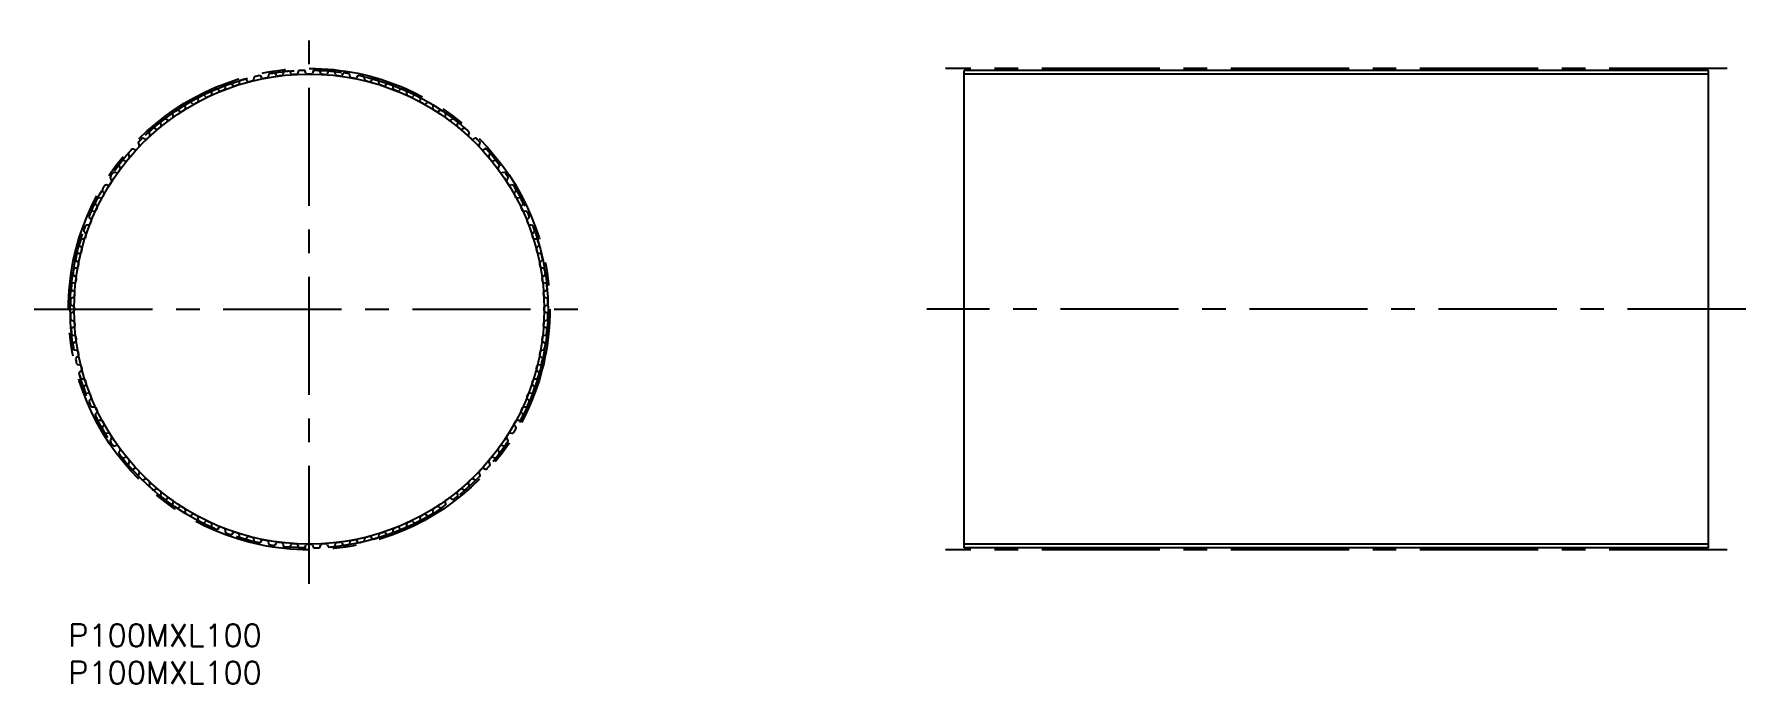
# Model space of a CAD drawing. Extents: x -5 to 225, y -8 to 79.
import ezdxf

# ---------------------------------------------------------------- set-up
doc = ezdxf.new("R2010")
doc.units = 0
doc.header["$LTSCALE"] = 0.5
doc.linetypes.add('CENTER', pattern=[50.8, 31.75, -6.35, 6.35, -6.35])
doc.linetypes.add('PHANTOM', pattern=[63.5, 31.75, -6.35, 6.35, -6.35, 6.35, -6.35])
for name, color, linetype in [('MSM_CENTER', 1, 'CENTER'), ('MSM_CONTINUOUS', 7, 'CONTINUOUS'), ('MSM_IMAGINARY', 6, 'PHANTOM'), ('MSM_NARROW', 5, 'CONTINUOUS'), ('MSM_PART_NUMBER', 7, 'CONTINUOUS')]:
    doc.layers.add(name, color=color, linetype=linetype)
doc.styles.get("Standard").update_dxf_attribs({"font": 'txt.shx', "height": 3, "bigfont": 'bigfont.shx'})

msp = doc.modelspace()

# ---------------------------------------------------------------- linework, layer by layer
at = {"layer": 'MSM_CENTER'}
for p, q in [((32.34, 5.41), (32.34, 79.27)), ((222.84, 74.68), (117.84, 74.68)), ((-4.59, 42.34), (69.27, 42.34)), ((225.34, 42.34), (115.34, 42.34)), ((222.84, 10), (117.84, 10))]:
    msp.add_line(p, q, dxfattribs=at)
msp.add_circle((32.34, 42.34), 32.34, dxfattribs=at)
at = {"layer": 'MSM_CONTINUOUS'}
for p, q in [((25.98, 73.4), (25.85, 73.62)), ((26.86, 73.82), (26.82, 73.56)), ((27.94, 73.74), (27.82, 73.97)), ((28.85, 74.1), (28.79, 73.85)), ((29.92, 73.96), (29.82, 74.19)), ((30.85, 74.25), (30.78, 74.01)), ((31.91, 74.05), (31.82, 74.29)), ((32.86, 74.29), (32.77, 74.05)), ((33.9, 74.01), (33.83, 74.25)), ((34.86, 74.19), (34.76, 73.96)), ((35.89, 73.85), (35.83, 74.1)), ((36.86, 73.97), (36.74, 73.74)), ((37.86, 73.56), (37.82, 73.82)), ((38.83, 73.62), (38.7, 73.4)), ((120.34, 10.25), (120.34, 74.42)), ((220.34, 74.42), (120.34, 74.42)), ((220.34, 10.25), (220.34, 74.42)), ((19.2, 71.46), (19.23, 71.21)), ((20.27, 71.66), (20.1, 71.85)), ((21.06, 72.23), (21.07, 71.98)), ((22.13, 72.36), (21.98, 72.56)), ((22.96, 72.88), (22.95, 72.63)), ((24.04, 72.94), (23.9, 73.15)), ((24.89, 73.41), (24.87, 73.16)), ((39.81, 73.16), (39.79, 73.41)), ((40.78, 73.15), (40.64, 72.94)), ((41.73, 72.63), (41.72, 72.88)), ((42.7, 72.56), (42.55, 72.36)), ((43.61, 71.98), (43.62, 72.23)), ((44.58, 71.85), (44.41, 71.66)), ((45.45, 71.21), (45.48, 71.46)), ((14.99, 68.88), (14.79, 69.04)), ((15.66, 69.59), (15.71, 69.34)), ((16.69, 69.92), (16.5, 70.09)), ((17.4, 70.58), (17.44, 70.33)), ((18.45, 70.85), (18.27, 71.03)), ((46.41, 71.03), (46.23, 70.85)), ((47.24, 70.33), (47.28, 70.58)), ((48.18, 70.09), (47.99, 69.92)), ((48.97, 69.34), (49.02, 69.59)), ((49.89, 69.04), (49.69, 68.88)), ((12.37, 67.28), (12.46, 67.04)), ((13.36, 67.74), (13.15, 67.88)), ((13.98, 68.49), (14.05, 68.24)), ((50.63, 68.24), (50.7, 68.49)), ((51.53, 67.88), (51.32, 67.74)), ((52.22, 67.04), (52.31, 67.28)), ((9.41, 64.58), (9.52, 64.36)), ((10.32, 65.16), (10.1, 65.27)), ((10.85, 65.98), (10.95, 65.75)), ((11.8, 66.5), (11.58, 66.63)), ((53.1, 66.63), (52.88, 66.5)), ((53.73, 65.75), (53.83, 65.98)), ((54.58, 65.27), (54.36, 65.16)), ((55.16, 64.36), (55.27, 64.58)), ((7.64, 62.22), (7.4, 62.31)), ((8.05, 63.1), (8.18, 62.88)), ((8.93, 63.73), (8.7, 63.83)), ((55.98, 63.83), (55.75, 63.73)), ((56.5, 62.88), (56.63, 63.1)), ((57.28, 62.31), (57.04, 62.22)), ((5.64, 59.89), (5.8, 59.69)), ((6.44, 60.63), (6.19, 60.7)), ((6.8, 61.53), (6.94, 61.32)), ((57.74, 61.32), (57.88, 61.53)), ((58.49, 60.7), (58.24, 60.63)), ((58.88, 59.69), (59.04, 59.89)), ((4.59, 58.18), (4.76, 57.99)), ((5.34, 58.97), (5.09, 59.02)), ((59.59, 59.02), (59.34, 58.97)), ((59.92, 57.99), (60.09, 58.18)), ((3.47, 55.45), (3.22, 55.48)), ((3.65, 56.41), (3.83, 56.23)), ((4.35, 57.24), (4.1, 57.28)), ((60.58, 57.28), (60.33, 57.24)), ((60.85, 56.23), (61.03, 56.41)), ((61.46, 55.48), (61.21, 55.45)), ((2.7, 53.61), (2.45, 53.62)), ((2.83, 54.58), (3.02, 54.41)), ((61.66, 54.41), (61.85, 54.58)), ((62.23, 53.62), (61.98, 53.61)), ((1.53, 50.78), (1.74, 50.64)), ((2.05, 51.73), (1.8, 51.72)), ((2.12, 52.7), (2.32, 52.55)), ((62.36, 52.55), (62.56, 52.7)), ((62.88, 51.72), (62.63, 51.73)), ((62.94, 50.64), (63.15, 50.78)), ((1.06, 48.83), (1.28, 48.7)), ((1.52, 49.81), (1.27, 49.79)), ((63.41, 49.79), (63.16, 49.81)), ((63.4, 48.7), (63.62, 48.83)), ((0.71, 46.86), (0.94, 46.74)), ((1.12, 47.86), (0.86, 47.82)), ((63.82, 47.82), (63.56, 47.86)), ((63.74, 46.74), (63.97, 46.86)), ((0.67, 43.9), (0.43, 43.83)), ((0.49, 44.86), (0.72, 44.76)), ((0.83, 45.89), (0.58, 45.83)), ((64.1, 45.83), (63.85, 45.89)), ((63.96, 44.76), (64.19, 44.86)), ((64.25, 43.83), (64.01, 43.9)), ((0.39, 42.86), (0.63, 42.77)), ((0.63, 41.91), (0.39, 41.82)), ((64.05, 42.77), (64.29, 42.86)), ((64.29, 41.82), (64.05, 41.91)), ((0.43, 40.85), (0.67, 40.78)), ((0.72, 39.92), (0.49, 39.82)), ((64.19, 39.82), (63.96, 39.92)), ((64.01, 40.78), (64.25, 40.85)), ((0.58, 38.85), (0.83, 38.79)), ((0.94, 37.94), (0.71, 37.82)), ((0.86, 36.86), (1.12, 36.82)), ((63.56, 36.82), (63.82, 36.86)), ((63.97, 37.82), (63.74, 37.94)), ((63.85, 38.79), (64.1, 38.85)), ((1.28, 35.98), (1.06, 35.85)), ((1.27, 34.89), (1.52, 34.87)), ((63.16, 34.87), (63.41, 34.89)), ((63.62, 35.85), (63.4, 35.98)), ((1.74, 34.04), (1.53, 33.9)), ((1.8, 32.96), (2.05, 32.95)), ((62.63, 32.95), (62.88, 32.96)), ((63.15, 33.9), (62.94, 34.04)), ((2.32, 32.13), (2.12, 31.98)), ((2.45, 31.06), (2.7, 31.07)), ((3.02, 30.27), (2.83, 30.1)), ((61.85, 30.1), (61.66, 30.27)), ((61.98, 31.07), (62.23, 31.06)), ((62.56, 31.98), (62.36, 32.13)), ((3.22, 29.2), (3.47, 29.23)), ((3.83, 28.45), (3.65, 28.27)), ((61.03, 28.27), (60.85, 28.45)), ((61.21, 29.23), (61.46, 29.2)), ((4.1, 27.4), (4.35, 27.44)), ((4.76, 26.69), (4.59, 26.5)), ((5.09, 25.66), (5.34, 25.71)), ((59.34, 25.71), (59.59, 25.66)), ((60.09, 26.5), (59.92, 26.69)), ((60.33, 27.44), (60.58, 27.4)), ((5.8, 24.99), (5.64, 24.79)), ((6.19, 23.98), (6.44, 24.05)), ((6.94, 23.36), (6.8, 23.15)), ((57.88, 23.15), (57.74, 23.36)), ((58.24, 24.05), (58.49, 23.98)), ((59.04, 24.79), (58.88, 24.99)), ((7.4, 22.37), (7.64, 22.46)), ((8.18, 21.8), (8.05, 21.58)), ((8.7, 20.85), (8.93, 20.95)), ((55.75, 20.95), (55.98, 20.85)), ((56.63, 21.58), (56.5, 21.8)), ((57.04, 22.46), (57.28, 22.37)), ((9.52, 20.32), (9.41, 20.1)), ((10.1, 19.41), (10.32, 19.52)), ((10.95, 18.93), (10.85, 18.7)), ((53.83, 18.7), (53.73, 18.93)), ((54.36, 19.52), (54.58, 19.41)), ((55.27, 20.1), (55.16, 20.32)), ((11.58, 18.05), (11.8, 18.18)), ((12.46, 17.64), (12.37, 17.4)), ((13.15, 16.8), (13.36, 16.94)), ((14.05, 16.44), (13.98, 16.19)), ((50.7, 16.19), (50.63, 16.44)), ((51.32, 16.94), (51.53, 16.8)), ((52.31, 17.4), (52.22, 17.64)), ((52.88, 18.18), (53.1, 18.05)), ((14.79, 15.64), (14.99, 15.8)), ((15.71, 15.34), (15.66, 15.09)), ((16.5, 14.59), (16.69, 14.76)), ((17.44, 14.35), (17.4, 14.1)), ((18.27, 13.65), (18.45, 13.83)), ((46.23, 13.83), (46.41, 13.65)), ((47.28, 14.1), (47.24, 14.35)), ((47.99, 14.76), (48.18, 14.59)), ((49.02, 15.09), (48.97, 15.34)), ((49.69, 15.8), (49.89, 15.64)), ((19.23, 13.47), (19.2, 13.22)), ((20.1, 12.83), (20.27, 13.02)), ((21.07, 12.7), (21.06, 12.45)), ((21.98, 12.12), (22.13, 12.32)), ((22.95, 12.05), (22.96, 11.8)), ((23.9, 11.53), (24.04, 11.74)), ((24.87, 11.52), (24.89, 11.27)), ((39.79, 11.27), (39.81, 11.52)), ((40.64, 11.74), (40.78, 11.53)), ((41.72, 11.8), (41.73, 12.05)), ((42.55, 12.32), (42.7, 12.12)), ((43.62, 12.45), (43.61, 12.7)), ((44.41, 13.02), (44.58, 12.83)), ((45.48, 13.22), (45.45, 13.47)), ((25.85, 11.06), (25.98, 11.28)), ((26.82, 11.12), (26.86, 10.86)), ((27.82, 10.71), (27.94, 10.94)), ((28.79, 10.83), (28.85, 10.58)), ((29.82, 10.49), (29.92, 10.72)), ((30.78, 10.67), (30.85, 10.43)), ((31.82, 10.39), (31.91, 10.63)), ((32.77, 10.63), (32.86, 10.39)), ((33.83, 10.43), (33.9, 10.67)), ((34.76, 10.72), (34.86, 10.49)), ((35.83, 10.58), (35.89, 10.83)), ((36.74, 10.94), (36.86, 10.71)), ((37.82, 10.86), (37.86, 11.12)), ((38.7, 11.28), (38.83, 11.06)), ((220.34, 10.25), (120.34, 10.25))]:
    msp.add_line(p, q, dxfattribs=at)
for centre, radius, start, end in [((25.09, 73.39), 0.2, 103.1354, 174.4), ((32.34, 42.34), 32.08, 102.0646, 103.1354), ((25.68, 73.52), 0.2, 30.8, 102.0646), ((27.06, 73.78), 0.2, 99.5354, 170.8), ((32.34, 42.34), 32.09, 98.4646, 99.5354), ((27.65, 73.88), 0.2, 27.2, 98.4646), ((28.12, 73.83), 0.2, 207.2, 277.6336), ((32.34, 42.34), 31.58, 96.7664, 97.6336), ((28.6, 73.89), 0.2, 276.7664, 347.2), ((29.04, 74.05), 0.2, 95.9354, 167.2), ((32.34, 42.34), 32.09, 94.8646, 95.9354), ((29.64, 74.11), 0.2, 23.6, 94.8646), ((30.1, 74.04), 0.2, 203.6, 274.0336), ((32.34, 42.34), 31.58, 93.1664, 94.0336), ((30.58, 74.07), 0.2, 273.1664, 343.6), ((31.04, 74.2), 0.2, 92.3354, 163.6), ((32.34, 42.34), 32.09, 91.2646, 92.3354), ((31.64, 74.22), 0.2, 20, 91.2646), ((32.1, 74.11), 0.2, 200, 270.4336), ((32.34, 42.34), 31.57, 89.5664, 90.4336), ((32.58, 74.11), 0.2, 269.5664, 340), ((33.04, 74.22), 0.2, 88.7354, 160), ((32.34, 42.34), 32.08, 87.6646, 88.7354), ((33.64, 74.2), 0.2, 16.4, 87.6646), ((34.1, 74.07), 0.2, 196.4, 266.8336), ((32.34, 42.34), 31.57, 85.9664, 86.8336), ((34.58, 74.04), 0.2, 265.9664, 336.4), ((35.04, 74.11), 0.2, 85.1354, 156.4), ((32.34, 42.34), 32.09, 84.0646, 85.1354), ((35.64, 74.05), 0.2, 12.8, 84.0646), ((36.08, 73.89), 0.2, 192.8, 263.2335), ((32.34, 42.34), 31.57, 82.3664, 83.2336), ((36.56, 73.83), 0.2, 262.3664, 332.8), ((37.03, 73.88), 0.2, 81.5354, 152.8), ((32.34, 42.34), 32.09, 80.4646, 81.5354), ((37.62, 73.78), 0.2, 9.2, 80.4646), ((39, 73.52), 0.2, 77.9354, 149.2), ((32.34, 42.34), 32.08, 76.8646, 77.9354), ((39.59, 73.39), 0.2, 5.6, 76.8646), ((19.4, 71.48), 0.2, 113.9354, 185.2), ((32.34, 42.34), 32.08, 112.8646, 113.9354), ((19.95, 71.72), 0.2, 41.6, 112.8646), ((20.42, 71.79), 0.2, 221.6, 292.0335), ((32.34, 42.34), 31.58, 111.1664, 112.0336), ((20.87, 71.97), 0.2, 291.1664, 1.6), ((21.26, 72.24), 0.2, 110.3354, 181.6), ((32.34, 42.34), 32.08, 109.2646, 110.3354), ((21.82, 72.44), 0.2, 38, 109.2646), ((22.29, 72.48), 0.2, 218, 288.4336), ((32.34, 42.34), 31.58, 107.5664, 108.4336), ((22.75, 72.63), 0.2, 287.5664, 358), ((23.16, 72.87), 0.2, 106.7354, 178), ((32.34, 42.34), 32.08, 105.6646, 106.7354), ((23.73, 73.04), 0.2, 34.4, 105.6646), ((24.21, 73.06), 0.2, 214.4, 284.8336), ((32.34, 42.34), 31.58, 103.9664, 104.8336), ((24.67, 73.18), 0.2, 283.9664, 354.4), ((26.15, 73.51), 0.2, 210.8, 281.2336), ((32.34, 42.34), 31.57, 100.3664, 101.2336), ((26.62, 73.6), 0.2, 280.3664, 350.8), ((38.06, 73.6), 0.2, 189.2, 259.6335), ((32.34, 42.34), 31.57, 78.7664, 79.6336), ((38.53, 73.51), 0.2, 258.7664, 329.2), ((40.01, 73.18), 0.2, 185.6, 256.0335), ((32.34, 42.34), 31.58, 75.1664, 76.0336), ((40.47, 73.06), 0.2, 255.1664, 325.6), ((40.95, 73.04), 0.2, 74.3354, 145.6), ((32.34, 42.34), 32.08, 73.2646, 74.3354), ((41.52, 72.87), 0.2, 2, 73.2646), ((41.93, 72.63), 0.2, 182, 252.4335), ((32.34, 42.34), 31.58, 71.5664, 72.4336), ((42.39, 72.48), 0.2, 251.5664, 322), ((42.86, 72.44), 0.2, 70.7354, 142), ((32.34, 42.34), 32.08, 69.6646, 70.7354), ((43.42, 72.24), 0.2, 358.4, 69.6646), ((43.81, 71.97), 0.2, 178.4, 248.8335), ((32.34, 42.34), 31.58, 67.9664, 68.8336), ((44.26, 71.79), 0.2, 247.9664, 318.4), ((44.73, 71.72), 0.2, 67.1354, 138.4), ((32.34, 42.34), 32.08, 66.0646, 67.1354), ((45.28, 71.48), 0.2, 354.8, 66.0646), ((32.34, 42.34), 32.09, 123.6646, 124.7354), ((14.67, 68.88), 0.2, 52.4, 123.6646), ((32.34, 42.34), 31.57, 121.9664, 122.8336), ((15.52, 69.3), 0.2, 301.9664, 12.4), ((15.85, 69.63), 0.2, 121.1354, 192.4), ((32.34, 42.34), 32.08, 120.0646, 121.1354), ((16.37, 69.94), 0.2, 48.8, 120.0646), ((16.82, 70.07), 0.2, 228.8, 299.2336), ((32.34, 42.34), 31.57, 118.3664, 119.2336), ((17.24, 70.3), 0.2, 298.3664, 8.8), ((17.6, 70.61), 0.2, 117.5354, 188.8), ((32.34, 42.34), 32.08, 116.4646, 117.5354), ((18.13, 70.88), 0.2, 45.2, 116.4646), ((18.59, 70.99), 0.2, 225.2, 295.6335), ((32.34, 42.34), 31.57, 114.7664, 115.6336), ((19.03, 71.19), 0.2, 294.7664, 5.2), ((45.65, 71.19), 0.2, 174.8, 245.2335), ((32.34, 42.34), 31.57, 64.3664, 65.2336), ((46.09, 70.99), 0.2, 244.3664, 314.8), ((46.55, 70.88), 0.2, 63.5354, 134.8), ((32.34, 42.34), 32.09, 62.4646, 63.5354), ((47.08, 70.61), 0.2, 351.2, 62.4646), ((47.44, 70.3), 0.2, 171.2, 241.6335), ((32.34, 42.34), 31.57, 60.7664, 61.6336), ((47.86, 70.07), 0.2, 240.7664, 311.2), ((48.31, 69.94), 0.2, 59.9354, 131.2), ((32.34, 42.34), 32.08, 58.8646, 59.9354), ((48.83, 69.63), 0.2, 347.6, 58.8646), ((49.16, 69.3), 0.2, 167.6, 238.0335), ((32.34, 42.34), 31.57, 57.1664, 58.0336), ((50.01, 68.88), 0.2, 56.3354, 127.6), ((32.34, 42.34), 32.08, 55.2646, 56.3354), ((32.34, 42.34), 31.58, 129.1664, 130.0336), ((12.56, 67.35), 0.2, 128.3354, 199.6), ((12.27, 66.98), 0.2, 309.1664, 19.6), ((32.34, 42.34), 32.09, 127.2646, 128.3354), ((13.03, 67.72), 0.2, 56, 127.2646), ((13.47, 67.9), 0.2, 236, 306.4336), ((32.34, 42.34), 31.58, 125.5664, 126.4336), ((14.17, 68.54), 0.2, 124.7354, 196), ((13.86, 68.19), 0.2, 305.5664, 16), ((15.11, 69.04), 0.2, 232.4, 302.8336), ((49.57, 69.04), 0.2, 237.1664, 307.6), ((50.51, 68.54), 0.2, 344, 55.2646), ((50.82, 68.19), 0.2, 164, 234.4335), ((32.34, 42.34), 31.58, 53.5664, 54.4336), ((51.21, 67.9), 0.2, 233.5664, 304), ((51.65, 67.72), 0.2, 52.7354, 124), ((32.34, 42.34), 32.09, 51.6646, 52.7354), ((52.41, 66.98), 0.2, 160.4, 230.8335), ((52.12, 67.35), 0.2, 340.4, 51.6646), ((32.34, 42.34), 31.57, 49.9664, 50.8336), ((9.58, 64.67), 0.2, 135.5354, 206.8), ((32.34, 42.34), 32.09, 134.4646, 135.5354), ((10.01, 65.1), 0.2, 63.2, 134.4646), ((10.41, 65.34), 0.2, 243.2, 313.6335), ((32.34, 42.34), 31.58, 132.7664, 133.6336), ((11.03, 66.06), 0.2, 131.9354, 203.2), ((32.34, 42.34), 32.08, 130.8646, 131.9354), ((10.76, 65.67), 0.2, 312.7664, 23.2), ((11.48, 66.45), 0.2, 59.6, 130.8646), ((11.9, 66.67), 0.2, 239.6, 310.0335), ((52.78, 66.67), 0.2, 229.9664, 300.4), ((53.2, 66.45), 0.2, 49.1354, 120.4), ((32.34, 42.34), 32.09, 48.0646, 49.1354), ((53.92, 65.67), 0.2, 156.8, 227.2336), ((53.65, 66.06), 0.2, 336.8, 48.0646), ((32.34, 42.34), 31.58, 46.3664, 47.2336), ((54.27, 65.34), 0.2, 226.3664, 296.8), ((54.67, 65.1), 0.2, 45.5354, 116.8), ((32.34, 42.34), 32.09, 44.4646, 45.5354), ((55.1, 64.67), 0.2, 333.2, 44.4646), ((32.34, 42.34), 32.09, 141.6646, 142.7354), ((7.33, 62.12), 0.2, 70.4, 141.6646), ((7.7, 62.41), 0.2, 250.4, 320.8337), ((32.34, 42.34), 31.57, 139.9664, 140.8336), ((8.23, 63.2), 0.2, 139.1354, 210.4), ((32.34, 42.34), 32.08, 138.0646, 139.1354), ((8.01, 62.78), 0.2, 319.9664, 30.4), ((8.62, 63.65), 0.2, 66.8, 138.0646), ((9.01, 63.92), 0.2, 246.8, 317.2335), ((32.34, 42.34), 31.58, 136.3664, 137.2336), ((9.34, 64.27), 0.2, 316.3664, 26.8), ((55.34, 64.27), 0.2, 153.2, 223.6336), ((32.34, 42.34), 31.58, 42.7664, 43.6336), ((55.67, 63.92), 0.2, 222.7664, 293.2), ((56.06, 63.65), 0.2, 41.9354, 113.2), ((32.34, 42.34), 32.09, 40.8646, 41.9354), ((56.67, 62.78), 0.2, 149.6, 220.0336), ((32.34, 42.34), 31.58, 39.1664, 40.0336), ((56.45, 63.2), 0.2, 329.6, 40.8646), ((56.98, 62.41), 0.2, 219.1664, 289.6), ((57.35, 62.12), 0.2, 38.3354, 109.6), ((32.34, 42.34), 32.09, 37.2646, 38.3354), ((5.8, 60.01), 0.2, 146.3354, 217.6), ((32.34, 42.34), 32.09, 145.2646, 146.3354), ((6.14, 60.51), 0.2, 74, 145.2646), ((6.49, 60.82), 0.2, 254, 324.4336), ((32.34, 42.34), 31.58, 143.5664, 144.4336), ((6.96, 61.65), 0.2, 142.7354, 214), ((6.78, 61.21), 0.2, 323.5664, 34), ((57.9, 61.21), 0.2, 146, 216.4336), ((32.34, 42.34), 31.57, 35.5664, 36.4336), ((57.72, 61.65), 0.2, 326, 37.2646), ((58.19, 60.82), 0.2, 215.5664, 286), ((58.54, 60.51), 0.2, 34.7354, 106), ((32.34, 42.34), 32.08, 33.6646, 34.7354), ((58.88, 60.01), 0.2, 322.4, 33.6646), ((4.74, 58.31), 0.2, 149.9354, 221.2), ((32.34, 42.34), 31.58, 150.7664, 151.6336), ((32.34, 42.34), 32.09, 148.8646, 149.9354), ((4.61, 57.86), 0.2, 330.7664, 41.2), ((5.05, 58.83), 0.2, 77.6, 148.8646), ((5.38, 59.16), 0.2, 257.6, 328.0337), ((32.34, 42.34), 31.58, 147.1664, 148.0336), ((5.64, 59.57), 0.2, 327.1664, 37.6), ((59.04, 59.57), 0.2, 142.4, 212.8336), ((32.34, 42.34), 31.58, 31.9664, 32.8336), ((59.3, 59.16), 0.2, 211.9664, 282.4), ((59.63, 58.83), 0.2, 31.1354, 102.4), ((32.34, 42.34), 32.08, 30.0646, 31.1354), ((60.07, 57.86), 0.2, 138.8, 209.2336), ((32.34, 42.34), 31.58, 28.3664, 29.2336), ((59.94, 58.31), 0.2, 318.8, 30.0646), ((32.34, 42.34), 32.09, 156.0646, 157.1354), ((3.2, 55.28), 0.2, 84.8, 156.0646), ((3.49, 55.65), 0.2, 264.8, 335.2336), ((3.8, 56.55), 0.2, 153.5354, 224.8), ((32.34, 42.34), 32.09, 152.4646, 153.5354), ((32.34, 42.34), 31.58, 154.3664, 155.2336), ((3.69, 56.09), 0.2, 334.3664, 44.8), ((4.07, 57.08), 0.2, 81.2, 152.4646), ((4.38, 57.44), 0.2, 261.2, 331.6335), ((60.3, 57.44), 0.2, 208.3664, 278.8), ((60.61, 57.08), 0.2, 27.5354, 98.8), ((32.34, 42.34), 32.08, 26.4646, 27.5354), ((60.99, 56.09), 0.2, 135.2, 205.6336), ((32.34, 42.34), 31.57, 24.7664, 25.6336), ((61.19, 55.65), 0.2, 204.7664, 275.2), ((60.88, 56.55), 0.2, 315.2, 26.4646), ((61.48, 55.28), 0.2, 23.9354, 95.2), ((32.34, 42.34), 32.09, 22.8646, 23.9354), ((2.24, 52.86), 0.2, 160.7354, 232), ((32.34, 42.34), 32.09, 159.6646, 160.7354), ((2.44, 53.42), 0.2, 88.4, 159.6646), ((2.71, 53.81), 0.2, 268.4, 338.8336), ((2.96, 54.73), 0.2, 157.1354, 228.4), ((32.34, 42.34), 31.57, 157.9664, 158.8336), ((2.89, 54.26), 0.2, 337.9664, 48.4), ((61.79, 54.26), 0.2, 131.6, 202.0336), ((32.34, 42.34), 31.58, 21.1664, 22.0336), ((61.97, 53.81), 0.2, 201.1664, 271.6), ((61.72, 54.73), 0.2, 311.6, 22.8646), ((62.24, 53.42), 0.2, 20.3354, 91.6), ((32.34, 42.34), 32.08, 19.2646, 20.3354), ((62.44, 52.86), 0.2, 308, 19.2646), ((1.64, 50.95), 0.2, 164.3354, 235.6), ((32.34, 42.34), 32.09, 163.2646, 164.3354), ((1.81, 51.52), 0.2, 92, 163.2646), ((1.62, 50.47), 0.2, 345.1664, 55.6), ((2.05, 51.93), 0.2, 272, 342.4335), ((32.34, 42.34), 31.57, 161.5664, 162.4336), ((2.2, 52.39), 0.2, 341.5664, 52), ((62.48, 52.39), 0.2, 128, 198.4336), ((32.34, 42.34), 31.57, 17.5664, 18.4336), ((62.63, 51.93), 0.2, 197.5664, 268), ((63.06, 50.47), 0.2, 124.4, 194.8336), ((62.87, 51.52), 0.2, 16.7354, 88), ((32.34, 42.34), 32.08, 15.6646, 16.7354), ((63.04, 50.95), 0.2, 304.4, 15.6646), ((32.34, 42.34), 32.09, 166.8646, 167.9354), ((1.16, 49), 0.2, 167.9354, 239.2), ((1.29, 49.59), 0.2, 95.6, 166.8646), ((1.17, 48.53), 0.2, 348.7664, 59.2), ((32.34, 42.34), 31.58, 168.7664, 169.6336), ((1.5, 50.01), 0.2, 275.6, 346.0336), ((32.34, 42.34), 31.58, 165.1664, 166.0336), ((32.34, 42.34), 31.58, 13.9664, 14.8336), ((63.18, 50.01), 0.2, 193.9664, 264.4), ((63.51, 48.53), 0.2, 120.8, 191.2336), ((32.34, 42.34), 31.58, 10.3664, 11.2336), ((63.39, 49.59), 0.2, 13.1354, 84.4), ((32.34, 42.34), 32.08, 12.0646, 13.1354), ((63.52, 49), 0.2, 300.8, 12.0646), ((32.34, 42.34), 32.09, 170.4646, 171.5354), ((0.8, 47.03), 0.2, 171.5354, 242.8), ((0.9, 47.62), 0.2, 99.2, 170.4646), ((0.79, 46.08), 0.2, 282.8, 353.2336), ((0.85, 46.56), 0.2, 352.3664, 62.8), ((32.34, 42.34), 31.57, 172.3664, 173.2336), ((1.08, 48.06), 0.2, 279.2, 349.6336), ((63.6, 48.06), 0.2, 190.3664, 260.8), ((63.83, 46.56), 0.2, 117.2, 187.6335), ((32.34, 42.34), 31.58, 6.7664, 7.6336), ((63.89, 46.08), 0.2, 186.7664, 257.2), ((63.78, 47.62), 0.2, 9.5354, 80.8), ((63.88, 47.03), 0.2, 297.2, 8.4646), ((32.34, 42.34), 32.08, 8.4646, 9.5354), ((0.48, 43.64), 0.2, 106.4, 177.6646), ((32.34, 42.34), 32.08, 174.0646, 175.1354), ((0.57, 45.04), 0.2, 175.1354, 246.4), ((0.63, 45.64), 0.2, 102.8, 174.0646), ((0.61, 44.1), 0.2, 286.4, 356.8336), ((0.64, 44.58), 0.2, 355.9664, 66.4), ((32.34, 42.34), 31.58, 175.9664, 176.8336), ((64.04, 44.58), 0.2, 113.6, 184.0335), ((32.34, 42.34), 31.57, 3.1664, 4.0336), ((64.07, 44.1), 0.2, 183.1664, 253.6), ((64.05, 45.64), 0.2, 5.9354, 77.2), ((64.11, 45.04), 0.2, 293.6, 4.8646), ((32.34, 42.34), 32.09, 4.8646, 5.9354), ((64.2, 43.64), 0.2, 2.3354, 73.6), ((32.34, 42.34), 32.09, 177.6646, 178.7354), ((0.46, 43.04), 0.2, 178.7354, 250), ((0.46, 41.64), 0.2, 110, 181.2646), ((32.34, 42.34), 32.09, 181.2646, 182.3354), ((0.57, 42.58), 0.2, 359.5664, 70), ((0.57, 42.1), 0.2, 290, 0.4336), ((32.34, 42.34), 31.58, 179.5664, 180.4336), ((64.11, 42.58), 0.2, 110, 180.4335), ((32.34, 42.34), 31.57, 359.5664, 0.4336), ((64.11, 42.1), 0.2, 179.5664, 250), ((64.22, 43.04), 0.2, 290, 1.2646), ((64.22, 41.64), 0.2, 358.7354, 70), ((32.34, 42.34), 32.08, 1.2646, 2.3354), ((32.34, 42.34), 32.08, 357.6646, 358.7354), ((0.48, 41.04), 0.2, 182.3354, 253.6), ((0.57, 39.64), 0.2, 113.6, 184.8646), ((32.34, 42.34), 32.09, 184.8646, 185.9354), ((0.61, 40.58), 0.2, 3.1664, 73.6), ((0.64, 40.1), 0.2, 293.6, 4.0336), ((32.34, 42.34), 31.57, 183.1664, 184.0336), ((32.34, 42.34), 31.57, 355.9664, 356.8336), ((64.04, 40.1), 0.2, 175.9664, 246.4), ((64.07, 40.58), 0.2, 106.4, 176.8335), ((64.11, 39.64), 0.2, 355.1354, 66.4), ((64.2, 41.04), 0.2, 286.4, 357.6646), ((32.34, 42.34), 32.08, 354.0646, 355.1354), ((0.63, 39.04), 0.2, 185.9354, 257.2), ((0.8, 37.65), 0.2, 117.2, 188.4646), ((32.34, 42.34), 32.09, 188.4646, 189.5354), ((0.9, 37.06), 0.2, 189.5354, 260.8), ((0.79, 38.6), 0.2, 6.7664, 77.2), ((0.85, 38.12), 0.2, 297.2, 7.6336), ((32.34, 42.34), 31.57, 186.7664, 187.6336), ((1.08, 36.62), 0.2, 10.3664, 80.8), ((63.6, 36.62), 0.2, 99.2, 169.6336), ((63.83, 38.12), 0.2, 172.3664, 242.8), ((32.34, 42.34), 31.58, 352.3664, 353.2336), ((63.89, 38.6), 0.2, 102.8, 173.2336), ((63.78, 37.06), 0.2, 279.2, 350.4646), ((63.88, 37.65), 0.2, 351.5354, 62.8), ((32.34, 42.34), 32.08, 350.4646, 351.5354), ((64.05, 39.04), 0.2, 282.8, 354.0646), ((1.16, 35.68), 0.2, 120.8, 192.0646), ((32.34, 42.34), 32.09, 192.0646, 193.1354), ((1.29, 35.09), 0.2, 193.1354, 264.4), ((32.34, 42.34), 31.58, 190.3664, 191.2336), ((1.17, 36.15), 0.2, 300.8, 11.2336), ((1.5, 34.67), 0.2, 13.9664, 84.4), ((32.34, 42.34), 31.57, 193.9664, 194.8336), ((32.34, 42.34), 31.57, 345.1664, 346.0336), ((63.18, 34.67), 0.2, 95.6, 166.0336), ((32.34, 42.34), 31.58, 348.7664, 349.6336), ((63.51, 36.15), 0.2, 168.7664, 239.2), ((63.39, 35.09), 0.2, 275.6, 346.8646), ((32.34, 42.34), 32.08, 346.8646, 347.9354), ((63.52, 35.68), 0.2, 347.9354, 59.2), ((1.64, 33.73), 0.2, 124.4, 195.6646), ((32.34, 42.34), 32.09, 195.6646, 196.7354), ((1.81, 33.16), 0.2, 196.7354, 268), ((1.62, 34.21), 0.2, 304.4, 14.8335), ((2.05, 32.75), 0.2, 17.5664, 88), ((32.34, 42.34), 31.57, 197.5664, 198.4336), ((2.2, 32.29), 0.2, 308, 18.4335), ((62.48, 32.29), 0.2, 161.5664, 232), ((32.34, 42.34), 31.57, 341.5664, 342.4336), ((62.63, 32.75), 0.2, 92, 162.4336), ((63.06, 34.21), 0.2, 165.1664, 235.6), ((62.87, 33.16), 0.2, 272, 343.2646), ((32.34, 42.34), 32.09, 343.2646, 344.3354), ((63.04, 33.73), 0.2, 344.3354, 55.6), ((2.24, 31.82), 0.2, 128, 199.2646), ((32.34, 42.34), 32.08, 199.2646, 200.3354), ((2.44, 31.26), 0.2, 200.3354, 271.6), ((2.71, 30.87), 0.2, 21.1664, 91.6), ((2.96, 29.95), 0.2, 131.6, 202.8646), ((32.34, 42.34), 31.57, 201.1664, 202.0336), ((2.89, 30.42), 0.2, 311.6, 22.0335), ((61.79, 30.42), 0.2, 157.9664, 228.4), ((32.34, 42.34), 31.57, 337.9664, 338.8336), ((61.97, 30.87), 0.2, 88.4, 158.8336), ((61.72, 29.95), 0.2, 337.1354, 48.4), ((62.24, 31.26), 0.2, 268.4, 339.6646), ((32.34, 42.34), 32.08, 339.6646, 340.7354), ((62.44, 31.82), 0.2, 340.7354, 52), ((32.34, 42.34), 32.09, 202.8646, 203.9354), ((3.2, 29.4), 0.2, 203.9354, 275.2), ((3.49, 29.03), 0.2, 24.7664, 95.2), ((3.8, 28.13), 0.2, 135.2, 206.4646), ((32.34, 42.34), 32.08, 206.4646, 207.5354), ((32.34, 42.34), 31.58, 204.7664, 205.6336), ((3.69, 28.59), 0.2, 315.2, 25.6336), ((60.99, 28.59), 0.2, 154.3664, 224.8), ((32.34, 42.34), 32.08, 332.4646, 333.5354), ((32.34, 42.34), 31.57, 334.3664, 335.2336), ((61.19, 29.03), 0.2, 84.8, 155.2335), ((60.88, 28.13), 0.2, 333.5354, 44.8), ((61.48, 29.4), 0.2, 264.8, 336.0646), ((32.34, 42.34), 32.08, 336.0646, 337.1354), ((4.07, 27.6), 0.2, 207.5354, 278.8), ((4.38, 27.24), 0.2, 28.3664, 98.8), ((4.74, 26.37), 0.2, 138.8, 210.0646), ((32.34, 42.34), 31.57, 208.3664, 209.2336), ((32.34, 42.34), 32.08, 210.0646, 211.1354), ((4.61, 26.82), 0.2, 318.8, 29.2335), ((5.05, 25.85), 0.2, 211.1354, 282.4), ((5.38, 25.52), 0.2, 31.9664, 102.4), ((32.34, 42.34), 31.58, 211.9664, 212.8336), ((32.34, 42.34), 31.57, 327.1664, 328.0336), ((59.3, 25.52), 0.2, 77.6, 148.0336), ((59.63, 25.85), 0.2, 257.6, 328.8646), ((32.34, 42.34), 32.08, 328.8646, 329.9354), ((60.07, 26.82), 0.2, 150.7664, 221.2), ((32.34, 42.34), 31.57, 330.7664, 331.6336), ((59.94, 26.37), 0.2, 329.9354, 41.2), ((60.3, 27.24), 0.2, 81.2, 151.6336), ((60.61, 27.6), 0.2, 261.2, 332.4646), ((5.8, 24.67), 0.2, 142.4, 213.6646), ((32.34, 42.34), 32.09, 213.6646, 214.7354), ((5.64, 25.11), 0.2, 322.4, 32.8335), ((6.14, 24.17), 0.2, 214.7354, 286), ((6.49, 23.86), 0.2, 35.5664, 106), ((32.34, 42.34), 31.58, 215.5664, 216.4336), ((6.96, 23.03), 0.2, 146, 217.2646), ((6.78, 23.47), 0.2, 326, 36.4335), ((57.9, 23.47), 0.2, 143.5664, 214), ((32.34, 42.34), 31.57, 323.5664, 324.4336), ((57.72, 23.03), 0.2, 322.7354, 34), ((58.19, 23.86), 0.2, 74, 144.4336), ((58.54, 24.17), 0.2, 254, 325.2646), ((32.34, 42.34), 32.08, 325.2646, 326.3354), ((59.04, 25.11), 0.2, 147.1664, 217.6), ((58.88, 24.67), 0.2, 326.3354, 37.6), ((32.34, 42.34), 32.09, 217.2646, 218.3354), ((7.33, 22.56), 0.2, 218.3354, 289.6), ((7.7, 22.27), 0.2, 39.1664, 109.6), ((32.34, 42.34), 31.58, 219.1664, 220.0336), ((8.23, 21.48), 0.2, 149.6, 220.8646), ((32.34, 42.34), 32.08, 220.8646, 221.9354), ((8.01, 21.9), 0.2, 329.6, 40.0335), ((8.62, 21.03), 0.2, 221.9354, 293.2), ((9.01, 20.76), 0.2, 42.7664, 113.2), ((32.34, 42.34), 31.57, 222.7664, 223.6336), ((32.34, 42.34), 31.58, 316.3664, 317.2336), ((55.67, 20.76), 0.2, 66.8, 137.2336), ((56.06, 21.03), 0.2, 246.8, 318.0646), ((32.34, 42.34), 32.08, 318.0646, 319.1354), ((56.67, 21.9), 0.2, 139.9664, 210.4), ((32.34, 42.34), 31.57, 319.9664, 320.8336), ((56.45, 21.48), 0.2, 319.1354, 30.4), ((56.98, 22.27), 0.2, 70.4, 140.8336), ((57.35, 22.56), 0.2, 250.4, 321.6646), ((32.34, 42.34), 32.09, 321.6646, 322.7354), ((9.58, 20.01), 0.2, 153.2, 224.4646), ((32.34, 42.34), 32.09, 224.4646, 225.5354), ((9.34, 20.41), 0.2, 333.2, 43.6335), ((10.01, 19.58), 0.2, 225.5354, 296.8), ((10.41, 19.34), 0.2, 46.3664, 116.8), ((32.34, 42.34), 31.57, 226.3664, 227.2336), ((11.03, 18.62), 0.2, 156.8, 228.0646), ((10.76, 19.01), 0.2, 336.8, 47.2335), ((32.34, 42.34), 32.08, 228.0646, 229.1354), ((32.34, 42.34), 32.08, 310.8646, 311.9354), ((53.92, 19.01), 0.2, 132.7664, 203.2), ((32.34, 42.34), 31.57, 312.7664, 313.6336), ((53.65, 18.62), 0.2, 311.9354, 23.2), ((54.27, 19.34), 0.2, 63.2, 133.6336), ((54.67, 19.58), 0.2, 243.2, 314.4646), ((32.34, 42.34), 32.08, 314.4646, 315.5354), ((55.34, 20.41), 0.2, 136.3664, 206.8), ((55.1, 20.01), 0.2, 315.5354, 26.8), ((11.48, 18.23), 0.2, 229.1354, 300.4), ((11.9, 18.01), 0.2, 49.9664, 120.4), ((32.34, 42.34), 31.58, 229.9664, 230.8336), ((12.56, 17.33), 0.2, 160.4, 231.6646), ((12.27, 17.7), 0.2, 340.4, 50.8335), ((32.34, 42.34), 32.08, 231.6646, 232.7354), ((13.03, 16.96), 0.2, 232.7354, 304), ((13.47, 16.78), 0.2, 53.5664, 124), ((32.34, 42.34), 31.57, 233.5664, 234.4336), ((13.86, 16.49), 0.2, 344, 54.4337), ((14.17, 16.14), 0.2, 164, 235.2646), ((50.82, 16.49), 0.2, 125.5664, 196), ((50.51, 16.14), 0.2, 304.7354, 16), ((32.34, 42.34), 31.58, 305.5664, 306.4336), ((51.21, 16.78), 0.2, 56, 126.4336), ((51.65, 16.96), 0.2, 236, 307.2646), ((32.34, 42.34), 32.08, 307.2646, 308.3354), ((52.41, 17.7), 0.2, 129.1664, 199.6), ((52.12, 17.33), 0.2, 308.3354, 19.6), ((32.34, 42.34), 31.58, 309.1664, 310.0336), ((52.78, 18.01), 0.2, 59.6, 130.0336), ((53.2, 18.23), 0.2, 239.6, 310.8646), ((32.34, 42.34), 32.09, 235.2646, 236.3354), ((14.67, 15.8), 0.2, 236.3354, 307.6), ((15.11, 15.64), 0.2, 57.1664, 127.6), ((32.34, 42.34), 31.57, 237.1664, 238.0336), ((15.52, 15.38), 0.2, 347.6, 58.0336), ((15.85, 15.05), 0.2, 167.6, 238.8646), ((32.34, 42.34), 32.08, 238.8646, 239.9354), ((16.37, 14.74), 0.2, 239.9354, 311.2), ((16.82, 14.61), 0.2, 60.7664, 131.2), ((32.34, 42.34), 31.58, 240.7664, 241.6336), ((17.24, 14.38), 0.2, 351.2, 61.6337), ((17.6, 14.07), 0.2, 171.2, 242.4646), ((32.34, 42.34), 32.09, 242.4646, 243.5354), ((18.59, 13.69), 0.2, 64.3664, 134.8), ((32.34, 42.34), 31.58, 244.3664, 245.2336), ((32.34, 42.34), 31.58, 294.7664, 295.6336), ((46.09, 13.69), 0.2, 45.2, 115.6336), ((32.34, 42.34), 32.08, 296.4646, 297.5354), ((47.08, 14.07), 0.2, 297.5354, 8.8), ((47.44, 14.38), 0.2, 118.3664, 188.8), ((32.34, 42.34), 31.58, 298.3664, 299.2336), ((47.86, 14.61), 0.2, 48.8, 119.2336), ((48.31, 14.74), 0.2, 228.8, 300.0646), ((32.34, 42.34), 32.09, 300.0646, 301.1354), ((48.83, 15.05), 0.2, 301.1354, 12.4), ((49.16, 15.38), 0.2, 121.9664, 192.4), ((32.34, 42.34), 31.58, 301.9664, 302.8336), ((49.57, 15.64), 0.2, 52.4, 122.8336), ((50.01, 15.8), 0.2, 232.4, 303.6646), ((32.34, 42.34), 32.08, 303.6646, 304.7354), ((18.13, 13.8), 0.2, 243.5354, 314.8), ((19.03, 13.49), 0.2, 354.8, 65.2337), ((19.4, 13.2), 0.2, 174.8, 246.0646), ((32.34, 42.34), 32.09, 246.0646, 247.1354), ((19.95, 12.96), 0.2, 247.1354, 318.4), ((20.42, 12.89), 0.2, 67.9664, 138.4), ((32.34, 42.34), 31.58, 247.9664, 248.8336), ((20.87, 12.71), 0.2, 358.4, 68.8335), ((21.26, 12.44), 0.2, 178.4, 249.6646), ((32.34, 42.34), 32.08, 249.6646, 250.7354), ((21.82, 12.24), 0.2, 250.7354, 322), ((22.29, 12.2), 0.2, 71.5664, 142), ((32.34, 42.34), 31.57, 251.5664, 252.4336), ((22.75, 12.05), 0.2, 2, 72.4336), ((23.16, 11.81), 0.2, 182, 253.2646), ((32.34, 42.34), 32.08, 253.2646, 254.3354), ((23.73, 11.64), 0.2, 254.3354, 325.6), ((24.21, 11.62), 0.2, 75.1664, 145.6), ((32.34, 42.34), 31.57, 255.1664, 256.0336), ((24.67, 11.5), 0.2, 5.6, 76.0335), ((40.01, 11.5), 0.2, 103.9664, 174.4), ((32.34, 42.34), 31.58, 283.9664, 284.8336), ((40.47, 11.62), 0.2, 34.4, 104.8336), ((40.95, 11.64), 0.2, 214.4, 285.6646), ((32.34, 42.34), 32.08, 285.6646, 286.7354), ((41.52, 11.81), 0.2, 286.7354, 358), ((41.93, 12.05), 0.2, 107.5664, 178), ((32.34, 42.34), 31.58, 287.5664, 288.4336), ((42.39, 12.2), 0.2, 38, 108.4336), ((42.86, 12.24), 0.2, 218, 289.2646), ((32.34, 42.34), 32.08, 289.2646, 290.3354), ((43.42, 12.44), 0.2, 290.3354, 1.6), ((43.81, 12.71), 0.2, 111.1664, 181.6), ((32.34, 42.34), 31.57, 291.1664, 292.0336), ((44.26, 12.89), 0.2, 41.6, 112.0336), ((44.73, 12.96), 0.2, 221.6, 292.8646), ((32.34, 42.34), 32.09, 292.8646, 293.9354), ((45.28, 13.2), 0.2, 293.9354, 5.2), ((45.65, 13.49), 0.2, 114.7664, 185.2), ((46.55, 13.8), 0.2, 225.2, 296.4646), ((25.09, 11.29), 0.2, 185.6, 256.8646), ((32.34, 42.34), 32.08, 256.8646, 257.9354), ((25.68, 11.16), 0.2, 257.9354, 329.2), ((26.15, 11.17), 0.2, 78.7664, 149.2), ((32.34, 42.34), 31.58, 258.7664, 259.6336), ((26.62, 11.08), 0.2, 9.2, 79.6335), ((27.06, 10.9), 0.2, 189.2, 260.4646), ((32.34, 42.34), 32.09, 260.4646, 261.5354), ((27.65, 10.8), 0.2, 261.5354, 332.8), ((28.12, 10.85), 0.2, 82.3664, 152.8), ((32.34, 42.34), 31.57, 262.3664, 263.2336), ((28.6, 10.79), 0.2, 12.8, 83.2335), ((29.04, 10.63), 0.2, 192.8, 264.0646), ((32.34, 42.34), 32.08, 264.0646, 265.1354), ((29.64, 10.57), 0.2, 265.1354, 336.4), ((30.1, 10.64), 0.2, 85.9664, 156.4), ((32.34, 42.34), 31.57, 265.9664, 266.8336), ((30.58, 10.61), 0.2, 16.4, 86.8335), ((31.04, 10.48), 0.2, 196.4, 267.6646), ((32.34, 42.34), 32.08, 267.6646, 268.7354), ((31.64, 10.46), 0.2, 268.7354, 340), ((32.1, 10.57), 0.2, 89.5664, 160), ((32.34, 42.34), 31.57, 269.5664, 270.4336), ((32.58, 10.57), 0.2, 20, 90.4335), ((33.04, 10.46), 0.2, 200, 271.2646), ((32.34, 42.34), 32.09, 271.2646, 272.3354), ((33.64, 10.48), 0.2, 272.3354, 343.6), ((34.1, 10.61), 0.2, 93.1664, 163.6), ((32.34, 42.34), 31.57, 273.1664, 274.0336), ((34.58, 10.64), 0.2, 23.6, 94.0335), ((35.04, 10.57), 0.2, 203.6, 274.8646), ((32.34, 42.34), 32.08, 274.8646, 275.9354), ((35.64, 10.63), 0.2, 275.9354, 347.2), ((36.08, 10.79), 0.2, 96.7664, 167.2), ((32.34, 42.34), 31.57, 276.7664, 277.6336), ((36.56, 10.85), 0.2, 27.2, 97.6335), ((37.03, 10.8), 0.2, 207.2, 278.4646), ((32.34, 42.34), 32.09, 278.4646, 279.5354), ((37.62, 10.9), 0.2, 279.5354, 350.8), ((38.06, 11.08), 0.2, 100.3664, 170.8), ((32.34, 42.34), 31.58, 280.3664, 281.2336), ((38.53, 11.17), 0.2, 30.8, 101.2335), ((39, 11.16), 0.2, 210.8, 282.0646), ((32.34, 42.34), 32.08, 282.0646, 283.1354), ((39.59, 11.29), 0.2, 283.1354, 354.4)]:
    msp.add_arc(centre, radius, start, end, dxfattribs=at)
at = {"layer": 'MSM_IMAGINARY'}
msp.add_circle((32.34, 42.34), 32.09, dxfattribs=at)
at = {"layer": 'MSM_NARROW'}
for p, q in [((220.34, 73.91), (120.34, 73.91)), ((220.34, 10.76), (120.34, 10.76))]:
    msp.add_line(p, q, dxfattribs=at)
msp.add_circle((32.34, 42.34), 31.58, dxfattribs=at)

# ---------------------------------------------------------------- texts
at = {"layer": 'MSM_PART_NUMBER'}
for p in [(0, -3), (0, -8)]:
    msp.add_text('P100MXL100', height=3, dxfattribs=at).set_placement(p)

doc.saveas('drawing.dxf')
